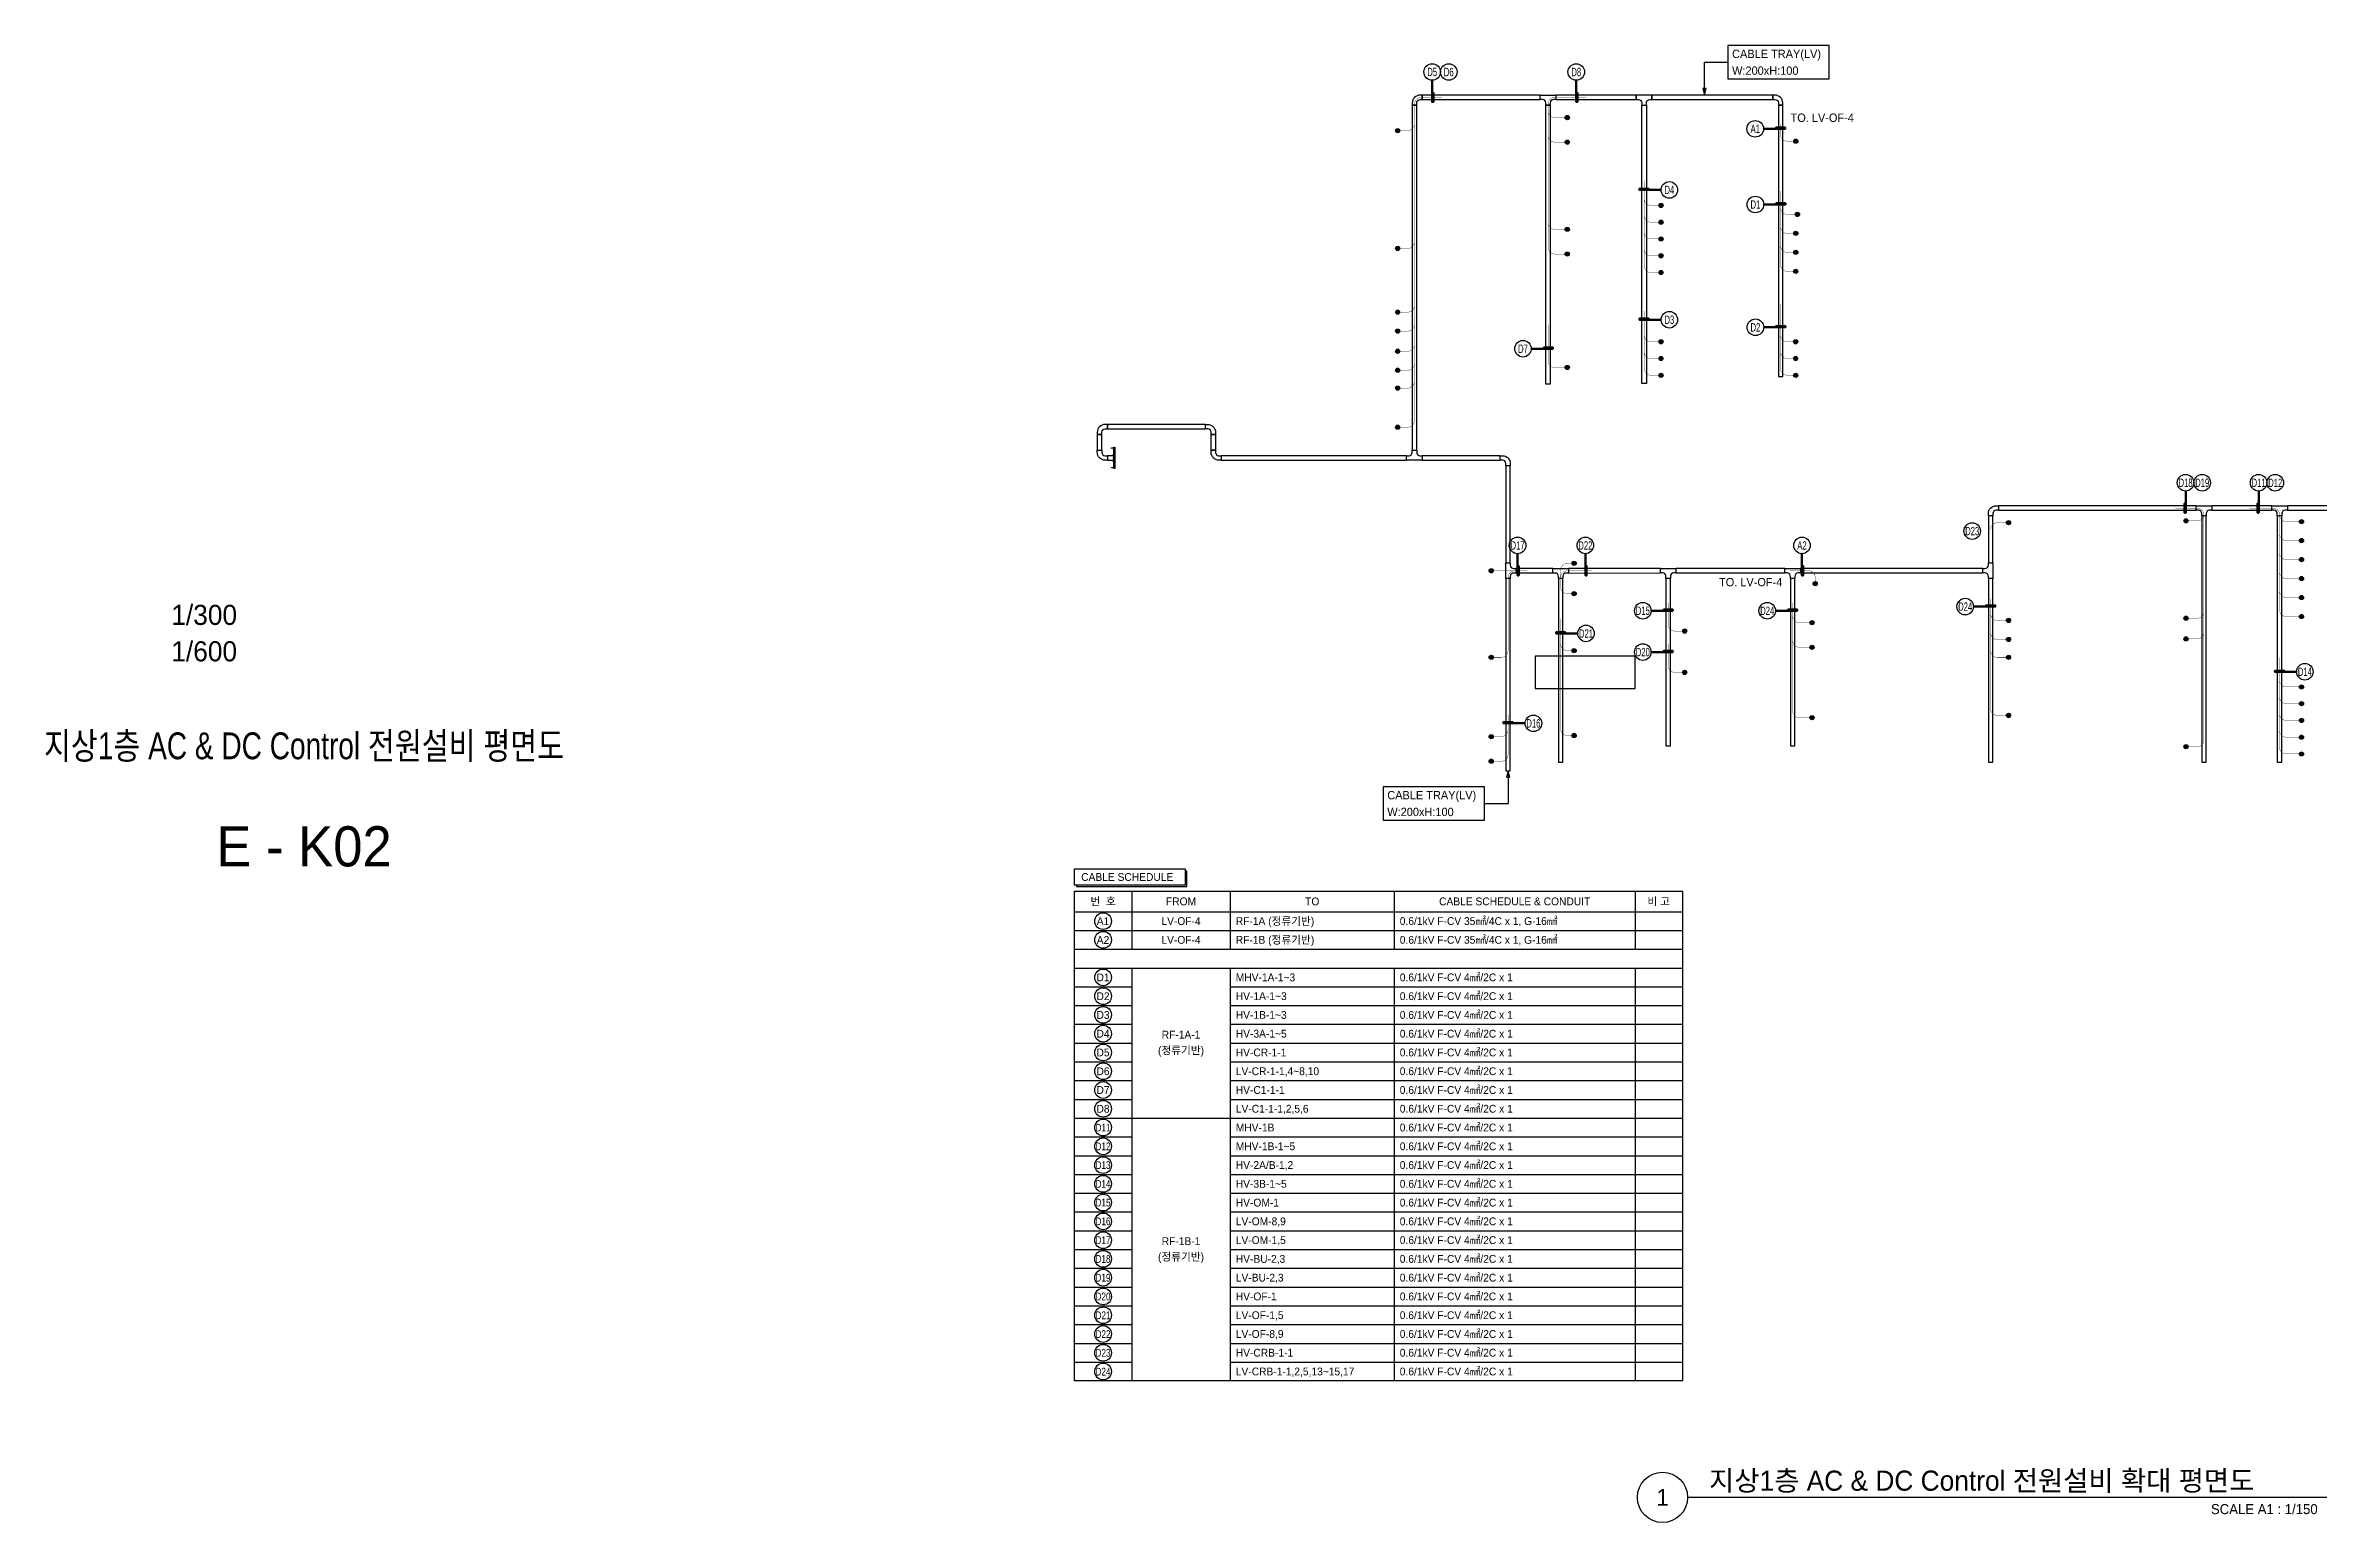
# Model space of a CAD drawing. Header units: millimetres. Extents: x 51585 to 374593, y 4425 to 1197630.
# Drawn here: x 221674 to 323433, y 4425 to 70536 of the extents above; entities that cross this region are included whole.
import ezdxf
from ezdxf.enums import TextEntityAlignment as Align

# ---------------------------------------------------------------- set-up
doc = ezdxf.new("R2010")
doc.units = ezdxf.units.MM
doc.header["$LTSCALE"] = 50
for name, color, linetype in [('-----26 Electrical Cable Tray_CONT', 3, 'Continuous'), ('-----29 Indicator', 1, 'Continuous'), ('-----30 Text', 2, 'Continuous'), ('-----41 Drawing Title', 2, 'Continuous'), ('-----42 Drawing Number', 2, 'Continuous'), ('-----43 Drawing Scale', 3, 'Continuous'), ('AC CONTROL CABLE', 4, 'Continuous'), ('DC CONTROL CABLE', 1, 'Continuous')]:
    doc.layers.add(name, color=color, linetype=linetype)
doc.styles.add('ELEC', font='')
doc.styles.add('X-PLAN$0$ELEC', font='malgun.ttf')
doc.styles.add('돋움', font='')
doc.styles.get('ELEC').set_extended_font_data('Dotum')
doc.styles.get('돋움').set_extended_font_data('Dotum')

msp = doc.modelspace()

# ---------------------------------------------------------------- hatches: boundary and pattern name
at = {"layer": 'AC CONTROL CABLE', "linetype": 'Continuous'}
h = msp.add_hatch(color=256, dxfattribs=at)
edge = h.paths.add_edge_path()
edge.add_arc((300030, 66250), 93.6, 0, 360)
h = msp.add_hatch(color=256, dxfattribs=at)
edge = h.paths.add_edge_path()
edge.add_arc((300900, 46450), 93.6, -90, 270)
at = {"layer": 'DC CONTROL CABLE', "linetype": 'Continuous'}
h = msp.add_hatch(color=256, dxfattribs=at)
edge = h.paths.add_edge_path()
edge.add_arc((289800, 67308), 93.6, 180, 540, ccw=False)
h = msp.add_hatch(color=256, dxfattribs=at)
edge = h.paths.add_edge_path()
edge.add_arc((282206, 66725), 93.6, 0, 360)
h = msp.add_hatch(color=256, dxfattribs=at)
edge = h.paths.add_edge_path()
edge.add_arc((289800, 66208), 93.6, 180, 540, ccw=False)
h = msp.add_hatch(color=256, dxfattribs=at)
edge = h.paths.add_edge_path()
edge.add_arc((294000, 63375), 93.6, 180, 540, ccw=False)
h = msp.add_hatch(color=256, dxfattribs=at)
edge = h.paths.add_edge_path()
edge.add_arc((289800, 62308), 93.6, 180, 540, ccw=False)
h = msp.add_hatch(color=256, dxfattribs=at)
edge = h.paths.add_edge_path()
edge.add_arc((294000, 62625), 93.6, 180, 540, ccw=False)
h = msp.add_hatch(color=256, dxfattribs=at)
edge = h.paths.add_edge_path()
edge.add_arc((300030, 62125), 93.6, 0, 360)
h = msp.add_hatch(color=256, dxfattribs=at)
edge = h.paths.add_edge_path()
edge.add_arc((300104, 62975), 93.6, 0, 360)
h = msp.add_hatch(color=256, dxfattribs=at)
edge = h.paths.add_edge_path()
edge.add_arc((282206, 61450), 93.6, 0, 360)
h = msp.add_hatch(color=256, dxfattribs=at)
edge = h.paths.add_edge_path()
edge.add_arc((289800, 61200), 93.6, 180, 540, ccw=False)
h = msp.add_hatch(color=256, dxfattribs=at)
edge = h.paths.add_edge_path()
edge.add_arc((294000, 61875), 93.6, 180, 540, ccw=False)
h = msp.add_hatch(color=256, dxfattribs=at)
edge = h.paths.add_edge_path()
edge.add_arc((294000, 61125), 93.6, 180, 540, ccw=False)
h = msp.add_hatch(color=256, dxfattribs=at)
edge = h.paths.add_edge_path()
edge.add_arc((300030, 61275), 93.6, 0, 360)
h = msp.add_hatch(color=256, dxfattribs=at)
edge = h.paths.add_edge_path()
edge.add_arc((294000, 60375), 93.6, 180, 540, ccw=False)
h = msp.add_hatch(color=256, dxfattribs=at)
edge = h.paths.add_edge_path()
edge.add_arc((300028, 60425), 93.6, 0, 360)
h = msp.add_hatch(color=256, dxfattribs=at)
edge = h.paths.add_edge_path()
edge.add_arc((282206, 58600), 93.6, 0, 360)
h = msp.add_hatch(color=256, dxfattribs=at)
edge = h.paths.add_edge_path()
edge.add_arc((282206, 57750), 93.6, 0, 360)
h = msp.add_hatch(color=256, dxfattribs=at)
edge = h.paths.add_edge_path()
edge.add_arc((294000, 57275), 93.6, 180, 540, ccw=False)
h = msp.add_hatch(color=256, dxfattribs=at)
edge = h.paths.add_edge_path()
edge.add_arc((300028, 57275), 93.6, 0, 360)
h = msp.add_hatch(color=256, dxfattribs=at)
edge = h.paths.add_edge_path()
edge.add_arc((282206, 56850), 93.6, 0, 360)
h = msp.add_hatch(color=256, dxfattribs=at)
edge = h.paths.add_edge_path()
edge.add_arc((282206, 56000), 93.6, 0, 360)
h = msp.add_hatch(color=256, dxfattribs=at)
edge = h.paths.add_edge_path()
edge.add_arc((289800, 56125), 93.6, 0, 360)
h = msp.add_hatch(color=256, dxfattribs=at)
edge = h.paths.add_edge_path()
edge.add_arc((294000, 56525), 93.6, 180, 540, ccw=False)
h = msp.add_hatch(color=256, dxfattribs=at)
edge = h.paths.add_edge_path()
edge.add_arc((300028, 56525), 93.6, 0, 360)
h = msp.add_hatch(color=256, dxfattribs=at)
edge = h.paths.add_edge_path()
edge.add_arc((282206, 55200), 93.6, 0, 360)
h = msp.add_hatch(color=256, dxfattribs=at)
edge = h.paths.add_edge_path()
edge.add_arc((294000, 55775), 93.6, 180, 540, ccw=False)
h = msp.add_hatch(color=256, dxfattribs=at)
edge = h.paths.add_edge_path()
edge.add_arc((300028, 55775), 93.6, 0, 360)
h = msp.add_hatch(color=256, dxfattribs=at)
edge = h.paths.add_edge_path()
edge.add_arc((282206, 53450), 93.6, 0, 360)
h = msp.add_hatch(color=256, dxfattribs=at)
edge = h.paths.add_edge_path()
edge.add_arc((309555, 49175), 93.6, 180, 540, ccw=False)
h = msp.add_hatch(color=256, dxfattribs=at)
edge = h.paths.add_edge_path()
edge.add_arc((317500, 49259), 93.6, 0, 360)
h = msp.add_hatch(color=256, dxfattribs=at)
edge = h.paths.add_edge_path()
edge.add_arc((322670, 49225), 93.6, 0, 360)
h = msp.add_hatch(color=256, dxfattribs=at)
edge = h.paths.add_edge_path()
edge.add_arc((322670, 48375), 93.6, 0, 360)
h = msp.add_hatch(color=256, dxfattribs=at)
edge = h.paths.add_edge_path()
edge.add_arc((286397, 47024), 93.6, 0, 360)
h = msp.add_hatch(color=256, dxfattribs=at)
edge = h.paths.add_edge_path()
edge.add_arc((290106, 47360), 93.6, 180, 540, ccw=False)
h = msp.add_hatch(color=256, dxfattribs=at)
edge = h.paths.add_edge_path()
edge.add_arc((322670, 47525), 93.6, 0, 360)
h = msp.add_hatch(color=256, dxfattribs=at)
edge = h.paths.add_edge_path()
edge.add_arc((290106, 46000), 93.6, 180, 540, ccw=False)
h = msp.add_hatch(color=256, dxfattribs=at)
edge = h.paths.add_edge_path()
edge.add_arc((322670, 46675), 93.6, 0, 360)
h = msp.add_hatch(color=256, dxfattribs=at)
edge = h.paths.add_edge_path()
edge.add_arc((322670, 45825), 93.6, 0, 360)
h = msp.add_hatch(color=256, dxfattribs=at)
edge = h.paths.add_edge_path()
edge.add_arc((300755, 44700), 93.6, 180, 540, ccw=False)
h = msp.add_hatch(color=256, dxfattribs=at)
edge = h.paths.add_edge_path()
edge.add_arc((309555, 44800), 93.6, 180, 540, ccw=False)
h = msp.add_hatch(color=256, dxfattribs=at)
edge = h.paths.add_edge_path()
edge.add_arc((317500, 44900), 93.6, 0, 360)
h = msp.add_hatch(color=256, dxfattribs=at)
edge = h.paths.add_edge_path()
edge.add_arc((322670, 44975), 93.6, 0, 360)
h = msp.add_hatch(color=256, dxfattribs=at)
edge = h.paths.add_edge_path()
edge.add_arc((295055, 44325), 93.6, 180, 540, ccw=False)
h = msp.add_hatch(color=256, dxfattribs=at)
edge = h.paths.add_edge_path()
edge.add_arc((309555, 43950), 93.6, 180, 540, ccw=False)
h = msp.add_hatch(color=256, dxfattribs=at)
edge = h.paths.add_edge_path()
edge.add_arc((317500, 43975), 93.6, 0, 360)
h = msp.add_hatch(color=256, dxfattribs=at)
edge = h.paths.add_edge_path()
edge.add_arc((286397, 43150), 93.6, 0, 360)
h = msp.add_hatch(color=256, dxfattribs=at)
edge = h.paths.add_edge_path()
edge.add_arc((290106, 43450), 93.6, 180, 540, ccw=False)
h = msp.add_hatch(color=256, dxfattribs=at)
edge = h.paths.add_edge_path()
edge.add_arc((300755, 43600), 93.6, 180, 540, ccw=False)
h = msp.add_hatch(color=256, dxfattribs=at)
edge = h.paths.add_edge_path()
edge.add_arc((309555, 43150), 93.6, 180, 540, ccw=False)
h = msp.add_hatch(color=256, dxfattribs=at)
edge = h.paths.add_edge_path()
edge.add_arc((295055, 42475), 93.6, 180, 540, ccw=False)
h = msp.add_hatch(color=256, dxfattribs=at)
edge = h.paths.add_edge_path()
edge.add_arc((322670, 41825), 93.6, 0, 360)
h = msp.add_hatch(color=256, dxfattribs=at)
edge = h.paths.add_edge_path()
edge.add_arc((322670, 41075), 93.6, 0, 360)
h = msp.add_hatch(color=256, dxfattribs=at)
edge = h.paths.add_edge_path()
edge.add_arc((286397, 39600), 93.6, 0, 360)
h = msp.add_hatch(color=256, dxfattribs=at)
edge = h.paths.add_edge_path()
edge.add_arc((290106, 39650), 93.6, 180, 540, ccw=False)
h = msp.add_hatch(color=256, dxfattribs=at)
edge = h.paths.add_edge_path()
edge.add_arc((300755, 40450), 93.6, 180, 540, ccw=False)
h = msp.add_hatch(color=256, dxfattribs=at)
edge = h.paths.add_edge_path()
edge.add_arc((309555, 40550), 93.6, 180, 540, ccw=False)
h = msp.add_hatch(color=256, dxfattribs=at)
edge = h.paths.add_edge_path()
edge.add_arc((322670, 40325), 93.6, 0, 360)
h = msp.add_hatch(color=256, dxfattribs=at)
edge = h.paths.add_edge_path()
edge.add_arc((317500, 39150), 93.6, 0, 360)
h = msp.add_hatch(color=256, dxfattribs=at)
edge = h.paths.add_edge_path()
edge.add_arc((322670, 39575), 93.6, 0, 360)
h = msp.add_hatch(color=256, dxfattribs=at)
edge = h.paths.add_edge_path()
edge.add_arc((322670, 38825), 93.6, 0, 360)
h = msp.add_hatch(color=256, dxfattribs=at)
edge = h.paths.add_edge_path()
edge.add_arc((286397, 38500), 93.6, 0, 360)

# ---------------------------------------------------------------- linework, layer by layer
at = {"layer": '-----26 Electrical Cable Tray_CONT', "elevation": 0}
for points in [[(283061, 67965, -0.4142136), (283211, 68115), (283311, 68115), (283311, 68315), (283211, 68315, 0.4142136), (282861, 67965), (282861, 67865), (283061, 67865)], [(288592, 68115), (288592, 68315), (289292, 68315), (289292, 68115), (289192, 68115, 0.4142136), (289042, 67965), (289042, 67865), (288842, 67865), (288842, 67965, 0.4142136), (288692, 68115)], [(293592, 68115), (293592, 68315), (292892, 68315), (292892, 68115), (292992, 68115, -0.4142136), (293142, 67965), (293142, 67865), (293342, 67865), (293342, 67965, -0.4142136), (293492, 68115)], [(299100, 68115, -0.4142136), (299250, 67965), (299250, 67865), (299450, 67865), (299450, 67965, 0.4142136), (299100, 68315), (299000, 68315), (299000, 68115)], [(309001, 49731, 0.4142136), (308851, 49581), (308851, 49481), (308651, 49481), (308651, 49581, -0.4142136), (309001, 49931), (309101, 49931), (309101, 49731)], [(317955, 49731), (317955, 49931), (318655, 49931), (318655, 49731), (318555, 49731, 0.4142136), (318405, 49581), (318405, 49481), (318205, 49481), (318205, 49581, 0.4142136), (318055, 49731)], [(321337, 49731), (321337, 49931), (322037, 49931), (322037, 49731), (321937, 49731, 0.4142136), (321787, 49581), (321787, 49481), (321587, 49481), (321587, 49581, 0.4142136), (321437, 49731)], [(287251, 46674), (287051, 46674), (287051, 47374), (287251, 47374), (287251, 47274, 0.4142136), (287401, 47124), (287501, 47124), (287501, 46924), (287401, 46924, 0.4142136), (287251, 46774)], [(289154, 46924), (289154, 47124), (289854, 47124), (289854, 46924), (289754, 46924, 0.4142136), (289604, 46774), (289604, 46674), (289404, 46674), (289404, 46774, 0.4142136), (289254, 46924)], [(293968, 46925), (293968, 47125), (294668, 47125), (294668, 46925), (294568, 46925, 0.4142136), (294418, 46775), (294418, 46675), (294218, 46675), (294218, 46775, 0.4142136), (294068, 46925)], [(299539, 46925), (299539, 47125), (300239, 47125), (300239, 46925), (300139, 46925, 0.4142136), (299989, 46775), (299989, 46675), (299789, 46675), (299789, 46775, 0.4142136), (299639, 46925)]]:
    msp.add_lwpolyline(points, format="xyb", close=True, dxfattribs=at)
for points in [[(288592, 68115), (288592, 68315), (283311, 68315), (283311, 68115)], [(292892, 68115), (292892, 68315), (289292, 68315), (289292, 68115)], [(299000, 68115), (299000, 68315), (293592, 68315), (293592, 68115)], [(282860, 52425), (283060, 52425), (283060, 67865), (282860, 67865)], [(289041, 55371), (288841, 55371), (288842, 67865), (289042, 67865)], [(293341, 55400), (293141, 55400), (293142, 67865), (293342, 67865)], [(299250, 55723), (299450, 55723), (299450, 67865), (299250, 67865)], [(287251, 51725), (287051, 51725), (287051, 47374), (287251, 47374)], [(317955, 49731), (317955, 49931), (309101, 49931), (309101, 49731)], [(321337, 49731), (321337, 49931), (318654, 49931), (318654, 49731)], [(326297, 49731), (326297, 49931), (322037, 49931), (322037, 49731)], [(318205, 38453), (318405, 38453), (318405, 49481), (318205, 49481)], [(321587, 38453), (321787, 38453), (321787, 49481), (321587, 49481)], [(299539, 46925), (299539, 47125), (294668, 47125), (294668, 46925)], [(308401, 46925), (308401, 47125), (300239, 47125), (300239, 46925)], [(287051, 38077), (287251, 38077), (287251, 46674), (287051, 46674)], [(289404, 38453), (289604, 38453), (289604, 46674), (289404, 46674)], [(294218, 39193), (294418, 39193), (294418, 46675), (294218, 46675)], [(299789, 39193), (299989, 39193), (299989, 46675), (299789, 46675)], [(308651, 38453), (308851, 38453), (308851, 46675), (308651, 46675)]]:
    msp.add_lwpolyline(points, close=True, dxfattribs=at)
at = {"layer": '-----26 Electrical Cable Tray_CONT'}
for points in [[(268962, 53225, -0.4142136), (269112, 53375), (269212, 53375), (269212, 53575), (269112, 53575, 0.4142136), (268762, 53225), (268762, 53125), (268962, 53125)], [(273856, 53225, 0.4142136), (273706, 53375), (273606, 53375), (273606, 53575), (273706, 53575, -0.4142136), (274056, 53225), (274056, 53125), (273856, 53125)], [(268962, 52325, 0.4142136), (269112, 52175), (269212, 52175), (269212, 51975), (269112, 51975, -0.4142136), (268762, 52325), (268762, 52425), (268962, 52425)], [(274056, 52325, 0.4142136), (274206, 52175), (274306, 52175), (274306, 51975), (274206, 51975, -0.4142136), (273856, 52325), (273856, 52425), (274056, 52425)], [(283310, 52175), (283310, 51975), (282610, 51975), (282610, 52175), (282710, 52175, 0.4142136), (282860, 52325), (282860, 52425), (283060, 52425), (283060, 52325, 0.4142136), (283210, 52175)], [(287051, 51825, 0.4142136), (286901, 51975), (286801, 51975), (286801, 52175), (286901, 52175, -0.4142136), (287251, 51825), (287251, 51725), (287051, 51725)], [(308651, 47375), (308851, 47375), (308851, 46675), (308651, 46675), (308651, 46775, 0.4142136), (308501, 46925), (308401, 46925), (308401, 47125), (308501, 47125, 0.4142136), (308651, 47275)]]:
    msp.add_lwpolyline(points, format="xyb", close=True, dxfattribs=at)
for points in [[(268962, 53125), (268762, 53125), (268762, 52425), (268962, 52425)], [(273606, 53375), (273606, 53575), (269212, 53575), (269212, 53375)], [(273856, 53125), (274056, 53125), (274056, 52425), (273856, 52425)], [(269500, 51975), (269500, 52175), (269212, 52175), (269212, 51975)], [(282610, 51975), (282610, 52175), (274306, 52175), (274306, 51975)], [(286801, 51975), (286801, 52175), (283310, 52175), (283310, 51975)], [(308651, 47375), (308851, 47375), (308851, 49481), (308651, 49481)], [(289154, 46925), (289154, 47125), (287501, 47125), (287501, 46925)], [(293968, 46925), (293968, 47125), (289854, 47124), (289854, 46924)]]:
    msp.add_lwpolyline(points, close=True, dxfattribs=at)
at = {"layer": '-----29 Indicator', "color": 1}
for p, q in [((287151, 38081), (287076, 37781)), ((287076, 37781), (287226, 37781)), ((287226, 37781), (287151, 38081)), ((287151, 38077), (287151, 36606)), ((286093, 36606), (287151, 36606))]:
    msp.add_line(p, q, dxfattribs=at)
at = {"layer": '-----29 Indicator', "color": 1, "elevation": 0}
for points in [[(296992, 70536), (296992, 69036), (301529, 69036), (301529, 70536)], [(281557, 37356), (281557, 35856), (286093, 35856), (286093, 37356)]]:
    msp.add_lwpolyline(points, close=True, dxfattribs=at)
msp.add_lwpolyline([(295946, 68315), (296021, 68615), (295871, 68615), (295946, 68315), (295946, 69786), (296992, 69786)], dxfattribs=at)
at = {"layer": '-----29 Indicator', "lineweight": 100, "elevation": 0}
for points in [[(283752, 68978), (283752, 68978), (283752, 68007), (283805, 68007), (283805, 68423), (283716, 68423)], [(290203, 68978), (290203, 68978), (290203, 68007), (290256, 68007), (290256, 68423), (290167, 68423)], [(298587, 66805), (298587, 66805), (299558, 66805), (299558, 66858), (299142, 66858), (299142, 66769)], [(294000, 64072), (294000, 64072), (293030, 64072), (293030, 64125), (293445, 64125), (293445, 64036)], [(294000, 58261), (294000, 58261), (293030, 58261), (293030, 58315), (293445, 58315), (293445, 58226)], [(288189, 56963), (288189, 56963), (289160, 56963), (289160, 57016), (288745, 57016), (288745, 56927)], [(317489, 50594), (317489, 50594), (317489, 49623), (317435, 49623), (317435, 50039), (317524, 50039)], [(320757, 50594), (320757, 50594), (320757, 49623), (320704, 49623), (320704, 50039), (320793, 50039)], [(287578, 47787), (287578, 47787), (287578, 46817), (287631, 46817), (287631, 47232), (287542, 47232)], [(290610, 47787), (290610, 47787), (290610, 46817), (290663, 46817), (290663, 47232), (290574, 47232)], [(300308, 47787), (300308, 47787), (300308, 46817), (300362, 46817), (300362, 47232), (300273, 47232)], [(293554, 45235), (293554, 45235), (294525, 45235), (294525, 45288), (294109, 45288), (294109, 45199)], [(299125, 45235), (299125, 45235), (300095, 45235), (300095, 45288), (299680, 45288), (299680, 45199)], [(307987, 45423), (307987, 45423), (308957, 45423), (308957, 45476), (308542, 45476), (308542, 45387)], [(293554, 43385), (293554, 43385), (294525, 43385), (294525, 43438), (294109, 43438), (294109, 43349)], [(322450, 42498), (322450, 42498), (321479, 42498), (321479, 42551), (321895, 42551), (321895, 42462)], [(287913, 40197), (287913, 40197), (286943, 40197), (286943, 40250), (287358, 40250), (287358, 40161)]]:
    msp.add_lwpolyline(points, dxfattribs=at)
at = {"layer": '-----29 Indicator', "lineweight": 100}
for points in [[(298595, 63418), (298595, 63418), (299566, 63418), (299566, 63471), (299150, 63471), (299150, 63382)], [(298595, 57924), (298595, 57924), (299566, 57924), (299566, 57977), (299150, 57977), (299150, 57888)], [(290267, 44220), (290267, 44220), (289297, 44220), (289297, 44273), (289712, 44273), (289712, 44184)]]:
    msp.add_lwpolyline(points, dxfattribs=at)
at = {"layer": '-----29 Indicator'}
for centre in [(283752, 69349, 0), (284494, 69349, 0), (290203, 69349, 0), (298216, 66805, 0), (294371, 64072), (298224, 63418), (294371, 58261), (298224, 57924), (287818, 56963, 0), (317482, 50965, 0), (318225, 50965, 0), (320751, 50965, 0), (321494, 50965, 0), (307929, 48800), (287578, 48159), (290610, 48159), (300308, 48159), (307615, 45423, 0), (293183, 45235, 0), (298753, 45235, 0), (290639, 44220), (293183, 43385, 0), (322821, 42504, 0), (288285, 40197, 0)]:
    msp.add_circle(centre, 371, dxfattribs=at)
at = {"layer": '-----30 Text'}
msp.add_lwpolyline([(288360, 41754), (292838, 41754), (292838, 43198), (288360, 43198)], close=True, dxfattribs=at)
at = {"layer": '-----41 Drawing Title', "color": 7}
msp.add_line((324236, 5550), (295189, 5550), dxfattribs=at)
msp.add_circle((294064, 5550), 1125, dxfattribs=at)
at = {"color": 0}
for points in [[(269400, 52500), (269400, 52525), (269500, 52525), (269500, 51625), (269400, 51625), (269400, 51650)], [(269500, 52550), (269550, 52550), (269550, 51600), (269500, 51600), (269500, 52550)]]:
    msp.add_lwpolyline(points, dxfattribs=at)
at = {"layer": 'AC CONTROL CABLE', "linetype": 'Continuous', "elevation": 0}
for points in [[(299350, 67476, 0, 202, 0), (299350, 67026, 0, 0, 0), (299350, 66825, 0, 0, 0)], [(299308, 47025, 0, 202, 0), (299758, 47025, 0, 0, 0), (300325, 47025, 0, 0, 0)]]:
    msp.add_lwpolyline(points, format="xyseb", dxfattribs=at)
at = {"layer": 'AC CONTROL CABLE', "linetype": 'Continuous', "const_width": 15, "elevation": 0}
for points in [[(300030, 66250), (299650, 66250, -0.4142136), (299350, 66550), (299350, 67026)], [(300900, 46450), (300900, 46725, 0.4142136), (300600, 47025), (299758, 47025)]]:
    msp.add_lwpolyline(points, format="xyb", dxfattribs=at)
at = {"layer": 'AC CONTROL CABLE', "linetype": 'Continuous'}
for centre in [(300030, 66250), (300900, 46450)]:
    msp.add_circle(centre, 93.8, dxfattribs=at)
at = {"layer": 'DC CONTROL CABLE', "linetype": 'Continuous', "const_width": 15, "elevation": 0}
for points in [[(282206, 53450), (282660, 53450, 0.4142136), (282960, 53750), (282960, 67915, -0.4142136), (283260, 68215), (284187, 68215)], [(290651, 68215), (289248, 68215, 0.4140588), (288948, 67915), (288944, 61500, 0.4142136), (289244, 61200), (289800, 61200)], [(289800, 67308), (289240, 67308, -0.4142136), (288940, 67608), (288940, 67608)], [(282206, 66725), (282659, 66725, 0.4142136), (282959, 67025), (282959, 67025)], [(289800, 66208), (289240, 66208, -0.4142136), (288940, 66508), (288940, 66508)], [(294000, 60375), (293544, 60375, -0.4142136), (293244, 60675), (293246, 64460)], [(294000, 63375), (293546, 63375, -0.4142136), (293246, 63675), (293246, 63675)], [(289800, 62308), (289240, 62308, -0.4142136), (288940, 62608), (288940, 62608)], [(294000, 62625), (293546, 62625, -0.4142136), (293246, 62925), (293246, 62925)], [(294000, 61875), (293546, 61875, -0.4142136), (293246, 62175), (293246, 62175)], [(282206, 61450), (282659, 61450, 0.4142136), (282959, 61750), (282959, 61750)], [(294000, 61125), (293546, 61125, -0.4142136), (293246, 61425), (293246, 61425)], [(282206, 58600), (282659, 58600, 0.4142136), (282959, 58900), (282959, 58900)], [(282206, 57750), (282659, 57750, 0.4142136), (282959, 58050), (282959, 58050)], [(289800, 56125), (289242, 56125, -0.4142136), (288942, 56425), (288944, 58007)], [(294000, 55775), (293544, 55775, -0.4142136), (293244, 56075), (293246, 58650)], [(282206, 56850), (282659, 56850, 0.4142136), (282959, 57150), (282959, 57150)], [(294000, 57275), (293546, 57275, -0.4142136), (293246, 57575), (293246, 57575)], [(282206, 56000), (282659, 56000, 0.4142136), (282959, 56300), (282959, 56300)], [(294000, 56525), (293546, 56525, -0.4142136), (293246, 56825), (293246, 56825)], [(282206, 55200), (282659, 55200, 0.4142136), (282959, 55500), (282959, 55500)], [(317500, 39150), (318005, 39150, 0.4142471), (318305, 39450), (318304, 49530, 0.413965), (318004, 49830), (317025, 49831)], [(317500, 49259), (318005, 49259, 0.4142136), (318305, 49559), (318305, 49559)], [(322670, 44975), (321984, 44975, -0.4144398), (321684, 45275), (321687, 49530, 0.4142136), (321387, 49830), (320346, 49831)], [(286397, 43150), (286852, 43150, 0.4142661), (287152, 43450), (287151, 46724, -0.4142661), (287451, 47024), (287997, 47024)], [(290106, 47360), (289804, 47360, 0.4142136), (289504, 47060), (289504, 47060)], [(290106, 46000), (289804, 46000, -0.4142504), (289504, 46300), (289504, 46725, -0.4141767), (289804, 47024), (290899, 47024)], [(290106, 39650), (289804, 39650, -0.4142504), (289504, 39950), (289504, 44875)], [(295055, 44325), (294617, 44325, -0.4142551), (294317, 44625), (294317, 45583)], [(300755, 40450), (300187, 40450, -0.4142569), (299887, 40750), (299888, 45583)], [(300755, 44700), (300189, 44700, -0.4142136), (299889, 45000), (299889, 45000)], [(309555, 40550), (309049, 40550, -0.4142534), (308749, 40850), (308749, 45771)], [(317500, 44900), (318005, 44900, 0.4142136), (318305, 45200), (318305, 45200)], [(300755, 43600), (300189, 43600, -0.4142136), (299889, 43900), (299889, 43900)], [(317500, 43975), (318005, 43975, 0.4142136), (318305, 44275), (318305, 44275)], [(295055, 42475), (294617, 42475, -0.4142551), (294317, 42775), (294317, 43733)], [(322670, 38825), (321984, 38825, -0.4144398), (321684, 39125), (321687, 43136)], [(286397, 38500), (286850, 38500, 0.414172), (287150, 38800), (287151, 40568)], [(286397, 39600), (286851, 39600, 0.4142136), (287151, 39900), (287151, 39900)]]:
    msp.add_lwpolyline(points, format="xyb", dxfattribs=at)
at = {"layer": 'DC CONTROL CABLE', "linetype": 'Continuous', "elevation": 0}
for points in [[(284637, 68215, 0, 202, 0), (284187, 68215, 0, 0, 0), (283986, 68215, 0, 0, 0)], [(291101, 68215, 0, 202, 0), (290651, 68215, 0, 0, 0), (290450, 68215, 0, 0, 0)], [(293246, 64910, 0, 202, 0), (293246, 64460, 0, 0, 0), (293246, 64259, 0, 0, 0)], [(293246, 59100, 0, 202, 0), (293246, 58650, 0, 0, 0), (293246, 58448, 0, 0, 0)], [(288944, 58007, 0, 202, 0), (288944, 57557, 0, 0, 0), (288944, 57356, 0, 0, 0)], [(316575, 49831, 0, 202, 0), (317025, 49831, 0, 0, 0), (317226, 49831, 0, 0, 0)], [(319896, 49831, 0, 202, 0), (320346, 49831, 0, 0, 0), (320547, 49831, 0, 0, 0)], [(288447, 47024, 0, 202, 0), (287997, 47024, 0, 0, 0), (287796, 47024, 0, 0, 0)], [(291349, 47024, 0, 202, 0), (290899, 47024, 0, 0, 0), (290028, 47024, 0, 0, 0)], [(294317, 46033, 0, 202, 0), (294317, 45583, 0, 0, 0), (294317, 45182, 0, 0, 0)], [(299888, 46033, 0, 202, 0), (299888, 45583, 0, 0, 0), (299888, 45182, 0, 0, 0)], [(308749, 46221, 0, 202, 0), (308749, 45771, 0, 0, 0), (308749, 45370, 0, 0, 0)], [(294317, 44183, 0, 202, 0), (294317, 43733, 0, 0, 0), (294317, 43332, 0, 0, 0)], [(321687, 43586, 0, 202, 0), (321687, 43136, 0, 0, 0), (321687, 42935, 0, 0, 0)], [(287151, 41018, 0, 202, 0), (287151, 40568, 0, 0, 0), (287151, 39967, 0, 0, 0)]]:
    msp.add_lwpolyline(points, format="xyseb", dxfattribs=at)
at = {"layer": 'DC CONTROL CABLE', "linetype": 'Continuous'}
for points in [[(299350, 64196, 0, 202, 0), (299350, 63746, 0, 0, 0), (299350, 63544, 0, 0, 0)], [(299350, 58968, 0, 202, 0), (299350, 58518, 0, 0, 0), (299350, 58317, 0, 0, 0)], [(289504, 45325, 0, 202, 0), (289504, 44875, 0, 0, 0), (289504, 44273, 0, 0, 0)]]:
    msp.add_lwpolyline(points, format="xyseb", dxfattribs=at)
at = {"layer": 'DC CONTROL CABLE', "linetype": 'Continuous', "const_width": 15}
for points in [[(300028, 60425), (299648, 60425, -0.4142136), (299348, 60725), (299350, 64021)], [(300104, 62975), (299650, 62975, -0.4142136), (299350, 63275), (299350, 63275)], [(300030, 62125), (299650, 62125, -0.4142136), (299350, 62425), (299350, 62425)], [(300030, 61275), (299650, 61275, -0.4142136), (299350, 61575), (299350, 61575)], [(300028, 55775), (299648, 55775, -0.4142136), (299348, 56075), (299350, 58968)], [(300028, 57275), (299648, 57275, -0.4142136), (299348, 57575), (299348, 57575)], [(300028, 56525), (299648, 56525, -0.4142136), (299348, 56825), (299348, 56825)], [(309555, 49175), (309051, 49175, 0.4142136), (308751, 48875), (308751, 48875)], [(322670, 49225), (321987, 49225, -0.4142136), (321687, 49525), (321687, 49525)], [(322670, 48375), (321987, 48375, -0.4142136), (321687, 48675), (321687, 48675)], [(322670, 47525), (321987, 47525, -0.4142136), (321687, 47825), (321687, 47825)], [(322670, 46675), (321987, 46675, -0.4142136), (321687, 46975), (321687, 46975)], [(322670, 45825), (321987, 45825, -0.4142136), (321687, 46125), (321687, 46125)], [(309555, 44800), (309051, 44800, -0.4142136), (308751, 45100), (308751, 45100)], [(290106, 43450), (289804, 43450, -0.4142136), (289504, 43750), (289504, 43750)], [(309555, 43950), (309051, 43950, -0.4142136), (308751, 44250), (308751, 44250)], [(309555, 43150), (309051, 43150, -0.4142136), (308751, 43450), (308751, 43450)], [(322670, 41825), (321987, 41825, -0.4142136), (321687, 42125), (321687, 42125)], [(322670, 41075), (321987, 41075, -0.4142136), (321687, 41375), (321687, 41375)], [(322670, 40325), (321987, 40325, -0.4142136), (321687, 40625), (321687, 40625)], [(322670, 39575), (321987, 39575, -0.4142136), (321687, 39875), (321687, 39875)]]:
    msp.add_lwpolyline(points, format="xyb", dxfattribs=at)
at = {"layer": 'DC CONTROL CABLE', "linetype": 'Continuous', "const_width": 15, "elevation": 0}
for points in [[(287451, 47024), (286397, 47024)], [(289504, 46634), (289504, 47060)]]:
    msp.add_lwpolyline(points, dxfattribs=at)
at = {"layer": 'DC CONTROL CABLE', "linetype": 'Continuous'}
for centre in [(289800, 67308), (282206, 66725), (289800, 66208), (294000, 63375), (289800, 62308), (294000, 62625), (300030, 62125), (300104, 62975), (282206, 61450), (289800, 61200), (294000, 61875), (294000, 61125), (300030, 61275), (294000, 60375), (300028, 60425), (282206, 58600), (282206, 57750), (294000, 57275), (300028, 57275), (282206, 56850), (282206, 56000), (289800, 56125), (294000, 56525), (300028, 56525), (282206, 55200), (294000, 55775), (300028, 55775), (282206, 53450), (309555, 49175), (317500, 49259, 0), (322670, 49225), (322670, 48375), (286397, 47024, 0), (290106, 47360), (322670, 47525), (290106, 46000), (322670, 46675), (322670, 45825), (300755, 44700), (309555, 44800), (317500, 44900, 0), (322670, 44975), (295055, 44325), (309555, 43950), (317500, 43975, 0), (286397, 43150, 0), (290106, 43450), (300755, 43600), (309555, 43150), (295055, 42475), (322670, 41825), (322670, 41075), (286397, 39600, 0), (290106, 39650), (300755, 40450), (309555, 40550), (322670, 40325), (317500, 39150), (322670, 39575), (322670, 38825), (286397, 38500, 0)]:
    msp.add_circle(centre, 93.8, dxfattribs=at)

# ---------------------------------------------------------------- texts
at = {"layer": '-----26 Electrical Cable Tray_CONT', "style": 'ELEC'}
for s, p in [('CABLE TRAY(LV)', (297180, 70161, 0)), ('W:200xH:100', (297180, 69411, 0)), ('CABLE TRAY(LV)', (281744, 36981, 0)), ('W:200xH:100', (281744, 36231, 0))]:
    msp.add_text(s, height=375, dxfattribs=at).set_placement(p, align=Align.MIDDLE_LEFT)
at = {"layer": '-----30 Text', "linetype": 'Continuous', "style": 'ELEC', "width": 0.7}
for s, p in [('D5', (283752, 69349, 0)), ('D6', (284494, 69349, 0)), ('D8', (290203, 69349, 0)), ('A1', (298216, 66805, 0)), ('D4', (294371, 64072)), ('D1', (298224, 63418)), ('D3', (294371, 58261)), ('D2', (298224, 57924)), ('D7', (287818, 56963, 0)), ('D18', (317482, 50965, 0)), ('D19', (318225, 50965, 0)), ('D11', (320751, 50965, 0)), ('D12', (321494, 50965, 0)), ('D23', (307929, 48800)), ('D17', (287578, 48159)), ('D22', (290610, 48159)), ('A2', (300308, 48159)), ('D15', (293183, 45235, 0)), ('D24', (298753, 45235, 0)), ('D24', (307615, 45423, 0)), ('D21', (290639, 44220)), ('D20', (293183, 43385, 0)), ('D14', (322821, 42504, 0)), ('D16', (288285, 40197, 0))]:
    msp.add_text(s, height=375, dxfattribs=at).set_placement(p, align=Align.MIDDLE)
at = {"layer": '-----30 Text', "style": '돋움'}
for p in [(301214, 67302, 0), (298012, 46516)]:
    msp.add_text('TO. LV-OF-4', height=375, dxfattribs=at).set_placement(p, align=Align.MIDDLE)
at = {"layer": '-----41 Drawing Title', "style": 'ELEC', "width": 0.8}
msp.add_text('지상1층 AC & DC Control 전원설비 평면도', height=1200, dxfattribs=at).set_placement((233250, 39190), align=Align.MIDDLE_CENTER)
at = {"layer": '-----41 Drawing Title', "color": 2, "style": 'ELEC'}
msp.add_text('지상1층 AC & DC Control 전원설비 확대 평면도', height=900, dxfattribs=at).set_placement((296148, 5850))
at = {"layer": '-----41 Drawing Title', "color": 7, "style": 'ELEC'}
msp.add_text('1', height=750, dxfattribs=at).set_placement((294064, 5550), align=Align.MIDDLE)
at = {"layer": '-----41 Drawing Title', "style": 'ELEC'}
msp.add_text('SCALE A1 : 1/150', height=450, dxfattribs=at).set_placement((323394, 4800), align=Align.RIGHT)
at = {"layer": '-----42 Drawing Number', "style": 'ELEC'}
msp.add_text('E - K02', height=1800, dxfattribs=at).set_placement((233250, 34690), align=Align.MIDDLE_CENTER)
at = {"layer": '-----43 Drawing Scale', "style": 'ELEC'}
for s, p in [('1/300', (228779, 45050)), ('1/600', (228779, 43420))]:
    msp.add_text(s, height=900, dxfattribs=at).set_placement(p, align=Align.MIDDLE_CENTER)
at = {"color": 0, "style": 'X-PLAN$0$ELEC', "width": 0.7}
msp.add_text('LV 트레이 건물용', height=50, rotation=90, dxfattribs=at).set_placement((269446, 52075), align=Align.MIDDLE_CENTER)

# ---------------------------------------------------------------- wipeouts: each hides what was drawn before it
msp.add_wipeout([(294953, 10765), (267737, 10765), (267737, 32689), (294953, 32689)]).dxf.layer = '-----29 Indicator'

# ---------------------------------------------------------------- next in the draw order: linework, layer by layer
at = {"layer": '-----29 Indicator'}
for points in [[(267736, 33686), (272695, 33686), (272695, 32951), (267736, 32951)], [(294953, 10765), (267737, 10765), (267737, 32689), (294953, 32689)]]:
    msp.add_lwpolyline(points, close=True, dxfattribs=at)
for points in [[(267834, 32951), (267834, 32888), (272765, 32888), (272765, 33574), (272695, 33574)], [(270307, 32689), (270307, 30085)], [(274712, 32689), (274712, 30085)], [(282053, 32689), (282053, 30085)], [(292840, 32689), (292840, 30085)], [(267737, 31765), (294953, 31765)], [(267737, 30925), (294953, 30925)], [(267737, 30085), (294953, 30085)], [(267737, 29245), (294953, 29245)], [(270307, 29245), (270307, 10765)], [(274712, 29245), (274712, 10765)], [(282053, 29245), (282053, 10765)], [(292840, 29245), (292840, 10765)], [(267737, 28405), (270307, 28405)], [(267737, 27565), (270307, 27565)], [(274712, 28405), (294953, 28405)], [(274712, 27565), (294953, 27565)], [(267737, 26725), (270307, 26725)], [(274712, 26725), (294953, 26725)], [(267737, 25885), (270307, 25885)], [(274712, 25885), (294953, 25885)], [(267737, 25045), (270307, 25045)], [(274712, 25045), (294953, 25045)], [(267737, 24205), (270307, 24205)], [(274712, 24205), (294953, 24205)], [(267737, 23365), (270307, 23365)], [(267737, 22525), (294953, 22525)], [(274712, 23365), (294953, 23365)], [(267737, 21685), (270307, 21685)], [(274712, 21685), (294953, 21685)], [(267737, 20845), (270307, 20845)], [(274712, 20845), (294953, 20845)], [(267737, 20005), (270307, 20005)], [(274712, 20005), (294953, 20005)], [(267737, 19165), (270307, 19165)], [(267737, 18325), (270307, 18325)], [(274712, 19165), (294953, 19165)], [(274712, 18325), (294953, 18325)], [(267737, 17485), (270307, 17485)], [(274712, 17485), (294953, 17485)], [(267737, 16645), (270307, 16645)], [(274712, 16645), (294953, 16645)], [(267737, 15805), (270307, 15805)], [(274712, 15805), (294953, 15805)], [(267737, 14965), (270307, 14965)], [(274712, 14965), (294953, 14965)], [(267737, 14125), (270307, 14125)], [(267737, 13285), (270307, 13285)], [(274712, 14125), (294953, 14125)], [(274712, 13285), (294953, 13285)], [(267737, 12445), (270307, 12445)], [(274712, 12445), (294953, 12445)], [(267737, 11605), (270307, 11605)], [(274712, 11605), (294953, 11605)]]:
    msp.add_lwpolyline(points, dxfattribs=at)
for centre in [(269022, 31345), (269022, 30505), (269022, 28825), (269022, 27985), (269022, 27145), (269022, 26305), (269022, 25465), (269022, 24625), (269022, 23785), (269022, 22945), (269022, 22105), (269022, 21265), (269022, 20424), (269022, 19584), (269022, 18744), (269022, 17904), (269022, 17064), (269022, 16224), (269022, 15384), (269022, 14544), (269022, 13704), (269022, 12864), (269022, 12024), (269022, 11184)]:
    msp.add_circle(centre, 375, dxfattribs=at)

# ---------------------------------------------------------------- next in the draw order: texts
at = {"layer": '-----30 Text', "style": '돋움'}
msp.add_text('CABLE SCHEDULE', height=350, dxfattribs=at).set_placement((268041, 33144))
for s, p in [('번  호', (269022, 32227)), ('FROM', (272510, 32227)), ('TO', (278383, 32227)), ('CABLE SCHEDULE & CONDUIT', (287447, 32227)), ('비 고', (293897, 32227)), ('LV-OF-4', (272510, 31345)), ('LV-OF-4', (272510, 30505)), ('(정류기반)', (272510, 25560)), ('RF-1A-1', (272510, 26260)), ('(정류기반)', (272510, 16320)), ('RF-1B-1', (272510, 17020))]:
    msp.add_text(s, height=350, dxfattribs=at).set_placement(p, align=Align.MIDDLE_CENTER)
for s, p in [('RF-1A (정류기반)', (274962, 31345)), ('0.6/1kV F-CV 35㎟/4C x 1, G-16㎟', (282303, 31345)), ('RF-1B (정류기반)', (274962, 30505)), ('0.6/1kV F-CV 35㎟/4C x 1, G-16㎟', (282303, 30505)), ('MHV-1A-1~3', (274962, 28825)), ('0.6/1kV F-CV 4㎟/2C x 1', (282303, 28825)), ('HV-1A-1~3', (274962, 27985)), ('0.6/1kV F-CV 4㎟/2C x 1', (282303, 27985)), ('HV-1B-1~3', (274962, 27145)), ('HV-3A-1~5', (274962, 26305)), ('0.6/1kV F-CV 4㎟/2C x 1', (282303, 27145)), ('0.6/1kV F-CV 4㎟/2C x 1', (282303, 26305)), ('HV-CR-1-1', (274962, 25465)), ('0.6/1kV F-CV 4㎟/2C x 1', (282303, 25465)), ('LV-CR-1-1,4~8,10', (274962, 24625)), ('0.6/1kV F-CV 4㎟/2C x 1', (282303, 24625)), ('HV-C1-1-1', (274962, 23785)), ('0.6/1kV F-CV 4㎟/2C x 1', (282303, 23785)), ('LV-C1-1-1,2,5,6', (274962, 22945)), ('0.6/1kV F-CV 4㎟/2C x 1', (282303, 22945)), ('MHV-1B', (274962, 22105)), ('MHV-1B-1~5', (274962, 21265)), ('0.6/1kV F-CV 4㎟/2C x 1', (282303, 22105)), ('0.6/1kV F-CV 4㎟/2C x 1', (282303, 21265)), ('HV-2A/B-1,2', (274962, 20425)), ('0.6/1kV F-CV 4㎟/2C x 1', (282303, 20425)), ('HV-3B-1~5', (274962, 19585)), ('0.6/1kV F-CV 4㎟/2C x 1', (282303, 19585)), ('HV-OM-1', (274962, 18745)), ('0.6/1kV F-CV 4㎟/2C x 1', (282303, 18745)), ('LV-OM-8,9', (274962, 17905)), ('0.6/1kV F-CV 4㎟/2C x 1', (282303, 17905)), ('0.6/1kV F-CV 4㎟/2C x 1', (282303, 17065)), ('LV-OM-1,5', (274962, 17065)), ('HV-BU-2,3', (274962, 16225)), ('0.6/1kV F-CV 4㎟/2C x 1', (282303, 16225)), ('LV-BU-2,3', (274962, 15385)), ('0.6/1kV F-CV 4㎟/2C x 1', (282303, 15385)), ('HV-OF-1', (274962, 14545)), ('0.6/1kV F-CV 4㎟/2C x 1', (282303, 14545)), ('LV-OF-1,5', (274962, 13705)), ('0.6/1kV F-CV 4㎟/2C x 1', (282303, 13705)), ('LV-OF-8,9', (274962, 12865)), ('0.6/1kV F-CV 4㎟/2C x 1', (282303, 12865)), ('0.6/1kV F-CV 4㎟/2C x 1', (282303, 12025)), ('HV-CRB-1-1', (274962, 12025)), ('LV-CRB-1-1,2,5,13~15,17', (274962, 11185)), ('0.6/1kV F-CV 4㎟/2C x 1', (282303, 11185))]:
    msp.add_text(s, height=350, dxfattribs=at).set_placement(p, align=Align.MIDDLE_LEFT)
for s, p in [('A1', (269018, 31343)), ('A2', (269018, 30503)), ('D1', (269018, 28823)), ('D2', (269018, 27983)), ('D3', (269018, 27143)), ('D4', (269018, 26303)), ('D5', (269018, 25463)), ('D6', (269018, 24623)), ('D7', (269018, 23783)), ('D8', (269018, 22943))]:
    msp.add_text(s, height=350, dxfattribs=at).set_placement(p, align=Align.MIDDLE)
at = {"layer": '-----30 Text', "style": '돋움', "width": 0.8}
for s, p in [('D11', (269018, 22103)), ('D12', (269018, 21263)), ('D13', (269018, 20423)), ('D14', (269018, 19583)), ('D15', (269018, 18743)), ('D16', (269018, 17903)), ('D17', (269018, 17063)), ('D18', (269018, 16223)), ('D19', (269018, 15383)), ('D20', (269018, 14543)), ('D21', (269018, 13702)), ('D22', (269018, 12862)), ('D23', (269018, 12022)), ('D24', (269018, 11182))]:
    msp.add_text(s, height=350, dxfattribs=at).set_placement(p, align=Align.MIDDLE)

doc.saveas('drawing.dxf')
